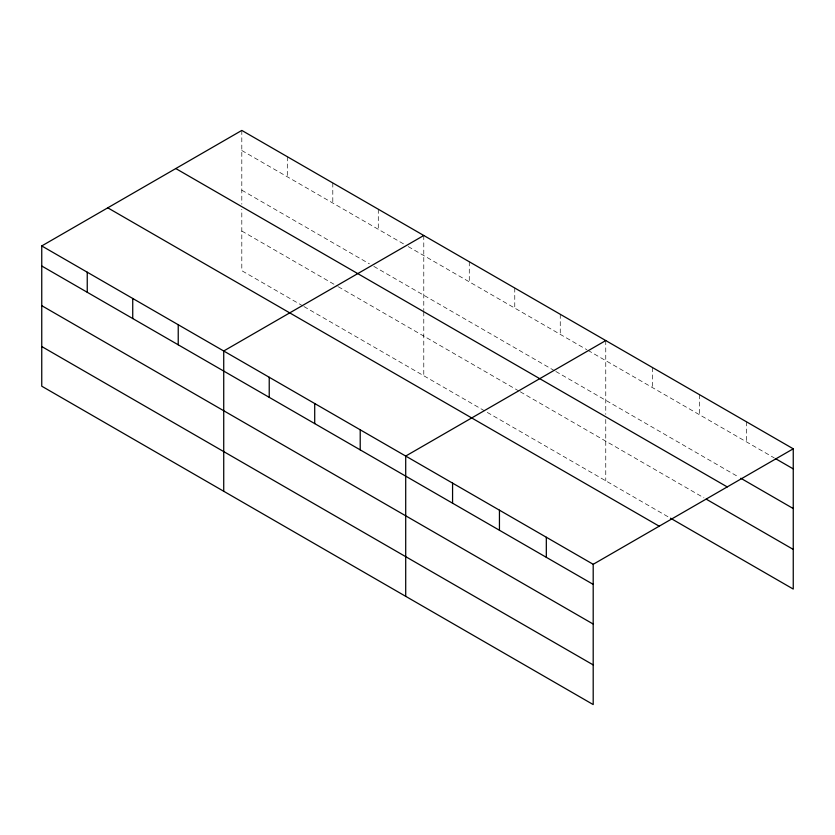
<?xml version="1.0" encoding="UTF-8"?>
<svg xmlns="http://www.w3.org/2000/svg" width="835" height="835" viewBox="0 0 835 835"><rect width="100%" height="100%" fill="white"/><g stroke="black" fill="none" stroke-linecap="round" stroke-linejoin="round"><path stroke-width="0.63" stroke-dasharray="4.17 3.13" d="M241.806 150.509L403.806 244.039M408.252 246.607L586.901 349.74M588.007 350.387L774.275 457.924M241.806 190.171L369.414 263.839M373.85 266.407L554.722 370.823M555.828 371.471L738.568 476.973M241.806 231.034L337.236 286.123M338.342 286.77L519.213 391.187M520.32 391.834L703.968 497.858M302.834 305.923L241.806 270.697L241.806 209.324M303.95 306.57L669.367 517.543M746.375 421.738L746.375 441.819M699.5 394.684L699.5 414.755M652.636 367.619L652.636 387.69M605.761 340.555L605.761 414.337M605.761 419.452L605.761 480.824M560.264 314.294L560.264 334.365M514.767 288.023L514.767 308.105M469.28 261.762L469.28 281.833M423.783 235.491L423.783 310.557M423.783 311.831L423.783 375.76M378.286 209.23L378.286 229.301M332.8 182.959L332.8 203.041M287.303 156.698L287.303 176.769M241.806 130.427L241.806 204.22"/><path stroke-width="1.25" d="M593.194 624.048L593.194 564.303L41.75 245.939L41.75 386.198L593.194 704.573L593.194 624.048L41.75 305.673M41.75 245.939L241.806 130.427L793.25 448.802L793.25 589.061L670.484 518.191M423.783 235.491L223.728 350.992L223.728 491.262M605.761 340.555L405.706 456.056L405.706 596.326M593.194 564.303L793.25 448.802M775.391 458.572L793.25 468.884M740.802 478.257L793.25 508.546M175.788 168.545L727.233 486.92M706.201 499.142L793.25 549.409M107.767 207.821L659.212 526.196M41.75 266.01L593.194 584.385M41.75 346.535L593.194 664.91M546.32 537.249L546.32 557.321M499.445 510.185L499.445 530.256M452.57 483.121L452.57 503.202M360.209 429.795L360.209 449.867M314.711 403.524L314.711 423.606M269.225 377.263L269.225 397.335M178.231 324.731L178.231 344.803M132.734 298.471L132.734 318.542M87.247 272.2L87.247 292.281"/></g></svg>
